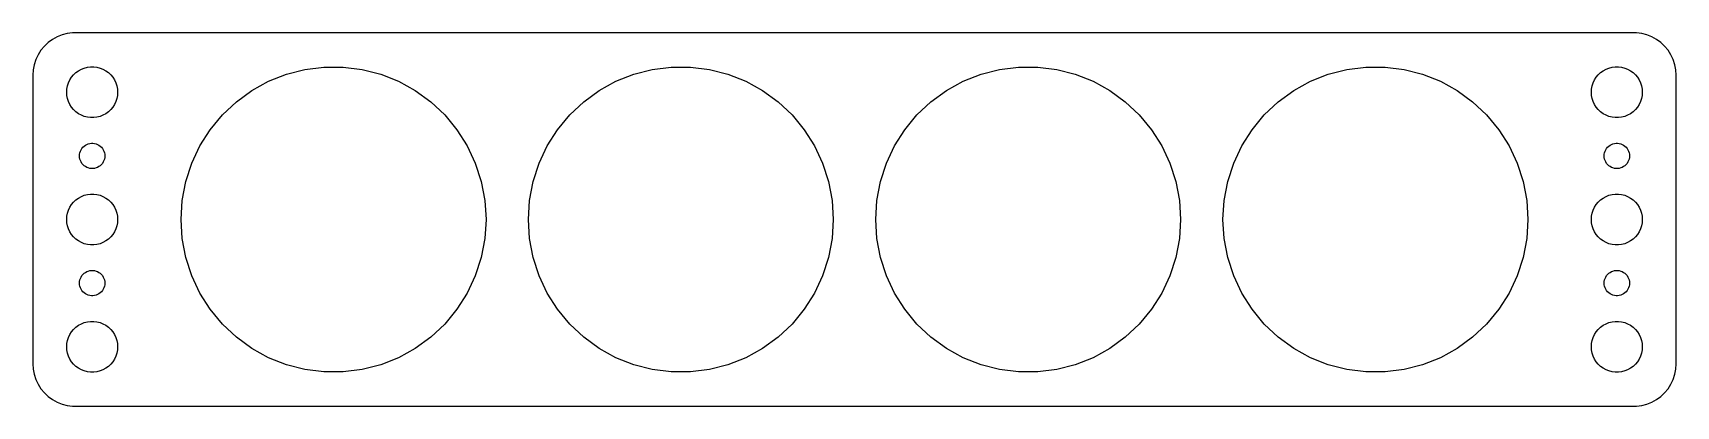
# Model space of a CAD drawing. Header units: metres. Extents: x -97 to 97, y -22 to 22.
import ezdxf

# ---------------------------------------------------------------- set-up
doc = ezdxf.new("R2010")
doc.units = ezdxf.units.M

msp = doc.modelspace()

# ---------------------------------------------------------------- linework, layer by layer
for p, q in [((-94.1289, 21.5241), (-94.6791, 21.2216)), ((-93.5451, 21.7553), (-94.1289, 21.5241)), ((-92.9369, 21.9114), (-93.5451, 21.7553)), ((-92.3139, 21.9901), (-92.9369, 21.9114)), ((92.3139, 21.9901), (-92.3139, 21.9901)), ((92.9369, 21.9114), (92.3139, 21.9901)), ((93.5451, 21.7553), (92.9369, 21.9114)), ((94.1289, 21.5241), (93.5451, 21.7553)), ((94.6791, 21.2216), (94.1289, 21.5241)), ((-96.3815, 19.4088), (-96.6489, 18.8406)), ((-96.0451, 19.9389), (-96.3815, 19.4088)), ((-95.6448, 20.4227), (-96.0451, 19.9389)), ((-95.1871, 20.8526), (-95.6448, 20.4227)), ((-94.6791, 21.2216), (-95.1871, 20.8526)), ((95.1871, 20.8526), (94.6791, 21.2216)), ((95.6448, 20.4227), (95.1871, 20.8526)), ((96.0451, 19.9389), (95.6448, 20.4227)), ((96.3815, 19.4088), (96.0451, 19.9389)), ((96.6489, 18.8406), (96.3815, 19.4088)), ((-96.9606, 17.6267), (-97, 17)), ((-96.8429, 18.2434), (-96.9606, 17.6267)), ((-96.6489, 18.8406), (-96.8429, 18.2434)), ((-91.9123, 17.3115), (-91.6075, 17.533)), ((-91.6075, 17.533), (-91.2773, 17.7145)), ((-91.2773, 17.7145), (-90.927, 17.8532)), ((-90.927, 17.8532), (-90.5621, 17.9469)), ((-90.5621, 17.9469), (-90.1884, 17.9941)), ((-90.1884, 17.9941), (-89.8116, 17.9941)), ((-89.8116, 17.9941), (-89.4379, 17.9469)), ((-89.4379, 17.9469), (-89.073, 17.8532)), ((-89.073, 17.8532), (-88.7227, 17.7145)), ((-88.7227, 17.7145), (-88.3925, 17.533)), ((-88.3925, 17.533), (-88.0877, 17.3115)), ((-67.0623, 17.119), (-64.8729, 17.6812)), ((-64.8729, 17.6812), (-62.6302, 17.9645)), ((-62.6302, 17.9645), (-60.3698, 17.9645)), ((-60.3698, 17.9645), (-58.1271, 17.6812)), ((-58.1271, 17.6812), (-55.9377, 17.119)), ((-26.0623, 17.119), (-23.8729, 17.6812)), ((-23.8729, 17.6812), (-21.6302, 17.9645)), ((-21.6302, 17.9645), (-19.3698, 17.9645)), ((-19.3698, 17.9645), (-17.1271, 17.6812)), ((-17.1271, 17.6812), (-14.9377, 17.119)), ((14.9377, 17.119), (17.1271, 17.6812)), ((17.1271, 17.6812), (19.3698, 17.9645)), ((19.3698, 17.9645), (21.6302, 17.9645)), ((21.6302, 17.9645), (23.8729, 17.6812)), ((23.8729, 17.6812), (26.0623, 17.119)), ((55.9377, 17.119), (58.1271, 17.6812)), ((58.1271, 17.6812), (60.3698, 17.9645)), ((60.3698, 17.9645), (62.6302, 17.9645)), ((62.6302, 17.9645), (64.8729, 17.6812)), ((64.8729, 17.6812), (67.0623, 17.119)), ((88.0877, 17.3115), (88.3925, 17.533)), ((88.3925, 17.533), (88.7227, 17.7145)), ((88.7227, 17.7145), (89.073, 17.8532)), ((89.073, 17.8532), (89.4379, 17.9469)), ((89.4379, 17.9469), (89.8116, 17.9941)), ((89.8116, 17.9941), (90.1884, 17.9941)), ((90.1884, 17.9941), (90.5621, 17.9469)), ((90.5621, 17.9469), (90.927, 17.8532)), ((90.927, 17.8532), (91.2773, 17.7145)), ((91.2773, 17.7145), (91.6075, 17.533)), ((91.6075, 17.533), (91.9123, 17.3115)), ((96.8429, 18.2434), (96.6489, 18.8406)), ((96.9606, 17.6267), (96.8429, 18.2434)), ((97, 17), (96.9606, 17.6267)), ((-97, 17), (-97, -17)), ((-92.9763, 15.376), (-92.9057, 15.7461)), ((-92.9057, 15.7461), (-92.7893, 16.1044)), ((-92.7893, 16.1044), (-92.6289, 16.4453)), ((-92.6289, 16.4453), (-92.427, 16.7634)), ((-92.427, 16.7634), (-92.1869, 17.0536)), ((-92.1869, 17.0536), (-91.9123, 17.3115)), ((-88.0877, 17.3115), (-87.8131, 17.0536)), ((-87.8131, 17.0536), (-87.573, 16.7634)), ((-87.573, 16.7634), (-87.3711, 16.4453)), ((-87.3711, 16.4453), (-87.2107, 16.1044)), ((-87.2107, 16.1044), (-87.0943, 15.7461)), ((-87.0943, 15.7461), (-87.0237, 15.376)), ((-71.1449, 15.1979), (-69.164, 16.2869)), ((-69.164, 16.2869), (-67.0623, 17.119)), ((-55.9377, 17.119), (-53.836, 16.2869)), ((-53.836, 16.2869), (-51.8551, 15.1979)), ((-30.1449, 15.1979), (-28.164, 16.2869)), ((-28.164, 16.2869), (-26.0623, 17.119)), ((-14.9377, 17.119), (-12.836, 16.2869)), ((-12.836, 16.2869), (-10.8551, 15.1979)), ((10.8551, 15.1979), (12.836, 16.2869)), ((12.836, 16.2869), (14.9377, 17.119)), ((26.0623, 17.119), (28.164, 16.2869)), ((28.164, 16.2869), (30.1449, 15.1979)), ((51.8551, 15.1979), (53.836, 16.2869)), ((53.836, 16.2869), (55.9377, 17.119)), ((67.0623, 17.119), (69.164, 16.2869)), ((69.164, 16.2869), (71.1449, 15.1979)), ((87.0237, 15.376), (87.0943, 15.7461)), ((87.0943, 15.7461), (87.2107, 16.1044)), ((87.2107, 16.1044), (87.3711, 16.4453)), ((87.3711, 16.4453), (87.573, 16.7634)), ((87.573, 16.7634), (87.8131, 17.0536)), ((87.8131, 17.0536), (88.0877, 17.3115)), ((91.9123, 17.3115), (92.1869, 17.0536)), ((92.1869, 17.0536), (92.427, 16.7634)), ((92.427, 16.7634), (92.6289, 16.4453)), ((92.6289, 16.4453), (92.7893, 16.1044)), ((92.7893, 16.1044), (92.9057, 15.7461)), ((92.9057, 15.7461), (92.9763, 15.376)), ((97, -17), (97, 17)), ((-93, 15), (-92.9763, 15.376)), ((-92.9763, 14.624), (-93, 15)), ((-92.9057, 14.2539), (-92.9763, 14.624)), ((-92.7893, 13.8956), (-92.9057, 14.2539)), ((-92.6289, 13.5547), (-92.7893, 13.8956)), ((-87.2107, 13.8956), (-87.3711, 13.5547)), ((-87.0943, 14.2539), (-87.2107, 13.8956)), ((-87.0237, 14.624), (-87.0943, 14.2539)), ((-87.0237, 15.376), (-87, 15)), ((-87, 15), (-87.0237, 14.624)), ((-74.6214, 12.3218), (-72.9736, 13.8692)), ((-72.9736, 13.8692), (-71.1449, 15.1979)), ((-51.8551, 15.1979), (-50.0264, 13.8692)), ((-50.0264, 13.8692), (-48.3786, 12.3218)), ((-33.6214, 12.3218), (-31.9736, 13.8692)), ((-31.9736, 13.8692), (-30.1449, 15.1979)), ((-10.8551, 15.1979), (-9.02637, 13.8692)), ((-9.02637, 13.8692), (-7.37856, 12.3218)), ((7.37856, 12.3218), (9.02637, 13.8692)), ((9.02637, 13.8692), (10.8551, 15.1979)), ((30.1449, 15.1979), (31.9736, 13.8692)), ((31.9736, 13.8692), (33.6214, 12.3218)), ((48.3786, 12.3218), (50.0264, 13.8692)), ((50.0264, 13.8692), (51.8551, 15.1979)), ((71.1449, 15.1979), (72.9736, 13.8692)), ((72.9736, 13.8692), (74.6214, 12.3218)), ((87, 15), (87.0237, 15.376)), ((87.0237, 14.624), (87, 15)), ((87.0943, 14.2539), (87.0237, 14.624)), ((87.2107, 13.8956), (87.0943, 14.2539)), ((87.3711, 13.5547), (87.2107, 13.8956)), ((92.7893, 13.8956), (92.6289, 13.5547)), ((92.9057, 14.2539), (92.7893, 13.8956)), ((92.9763, 14.624), (92.9057, 14.2539)), ((92.9763, 15.376), (93, 15)), ((93, 15), (92.9763, 14.624)), ((-92.427, 13.2366), (-92.6289, 13.5547)), ((-92.1869, 12.9464), (-92.427, 13.2366)), ((-91.9123, 12.6884), (-92.1869, 12.9464)), ((-91.6075, 12.467), (-91.9123, 12.6884)), ((-91.2773, 12.2855), (-91.6075, 12.467)), ((-90.927, 12.1468), (-91.2773, 12.2855)), ((-90.5621, 12.0531), (-90.927, 12.1468)), ((-90.1884, 12.0059), (-90.5621, 12.0531)), ((-89.8116, 12.0059), (-90.1884, 12.0059)), ((-89.4379, 12.0531), (-89.8116, 12.0059)), ((-89.073, 12.1468), (-89.4379, 12.0531)), ((-88.7227, 12.2855), (-89.073, 12.1468)), ((-88.3925, 12.467), (-88.7227, 12.2855)), ((-88.0877, 12.6884), (-88.3925, 12.467)), ((-87.8131, 12.9464), (-88.0877, 12.6884)), ((-87.573, 13.2366), (-87.8131, 12.9464)), ((-87.3711, 13.5547), (-87.573, 13.2366)), ((-76.0623, 10.5801), (-74.6214, 12.3218)), ((-48.3786, 12.3218), (-46.9377, 10.5801)), ((-35.0623, 10.5801), (-33.6214, 12.3218)), ((-7.37856, 12.3218), (-5.93768, 10.5801)), ((5.93768, 10.5801), (7.37856, 12.3218)), ((33.6214, 12.3218), (35.0623, 10.5801)), ((46.9377, 10.5801), (48.3786, 12.3218)), ((74.6214, 12.3218), (76.0623, 10.5801)), ((87.573, 13.2366), (87.3711, 13.5547)), ((87.8131, 12.9464), (87.573, 13.2366)), ((88.0877, 12.6884), (87.8131, 12.9464)), ((88.3925, 12.467), (88.0877, 12.6884)), ((88.7227, 12.2855), (88.3925, 12.467)), ((89.073, 12.1468), (88.7227, 12.2855)), ((89.4379, 12.0531), (89.073, 12.1468)), ((89.8116, 12.0059), (89.4379, 12.0531)), ((90.1884, 12.0059), (89.8116, 12.0059)), ((90.5621, 12.0531), (90.1884, 12.0059)), ((90.927, 12.1468), (90.5621, 12.0531)), ((91.2773, 12.2855), (90.927, 12.1468)), ((91.6075, 12.467), (91.2773, 12.2855)), ((91.9123, 12.6884), (91.6075, 12.467)), ((92.1869, 12.9464), (91.9123, 12.6884)), ((92.427, 13.2366), (92.1869, 12.9464)), ((92.6289, 13.5547), (92.427, 13.2366)), ((-77.2735, 8.67155), (-76.0623, 10.5801)), ((-46.9377, 10.5801), (-45.7265, 8.67155)), ((-36.2735, 8.67155), (-35.0623, 10.5801)), ((-5.93768, 10.5801), (-4.72647, 8.67155)), ((4.72647, 8.67155), (5.93768, 10.5801)), ((35.0623, 10.5801), (36.2735, 8.67155)), ((45.7265, 8.67155), (46.9377, 10.5801)), ((76.0623, 10.5801), (77.2735, 8.67155)), ((-91.4882, 7.68799), (-91.4529, 7.87303)), ((-91.4529, 7.87303), (-91.3947, 8.05219)), ((-91.3947, 8.05219), (-91.3145, 8.22263)), ((-91.3145, 8.22263), (-91.2135, 8.38167)), ((-91.2135, 8.38167), (-91.0934, 8.52681)), ((-91.0934, 8.52681), (-90.9561, 8.65576)), ((-90.9561, 8.65576), (-90.8037, 8.76648)), ((-90.8037, 8.76648), (-90.6387, 8.85724)), ((-90.6387, 8.85724), (-90.4635, 8.92657)), ((-90.4635, 8.92657), (-90.2811, 8.97342)), ((-90.2811, 8.97342), (-90.0942, 8.99704)), ((-90.0942, 8.99704), (-89.9058, 8.99704)), ((-89.9058, 8.99704), (-89.7189, 8.97342)), ((-89.7189, 8.97342), (-89.5365, 8.92657)), ((-89.5365, 8.92657), (-89.3613, 8.85724)), ((-89.3613, 8.85724), (-89.1963, 8.76648)), ((-89.1963, 8.76648), (-89.0439, 8.65576)), ((-89.0439, 8.65576), (-88.9065, 8.52681)), ((-88.9065, 8.52681), (-88.7865, 8.38167)), ((-88.7865, 8.38167), (-88.6855, 8.22263)), ((-88.6855, 8.22263), (-88.6053, 8.05219)), ((-88.6053, 8.05219), (-88.5471, 7.87303)), ((-88.5471, 7.87303), (-88.5118, 7.68799)), ((-78.236, 6.62624), (-77.2735, 8.67155)), ((-45.7265, 8.67155), (-44.764, 6.62624)), ((-37.236, 6.62624), (-36.2735, 8.67155)), ((-4.72647, 8.67155), (-3.76402, 6.62624)), ((3.76402, 6.62624), (4.72647, 8.67155)), ((36.2735, 8.67155), (37.236, 6.62624)), ((44.764, 6.62624), (45.7265, 8.67155)), ((77.2735, 8.67155), (78.236, 6.62624)), ((88.5118, 7.68799), (88.5471, 7.87303)), ((88.5471, 7.87303), (88.6053, 8.05219)), ((88.6053, 8.05219), (88.6855, 8.22263)), ((88.6855, 8.22263), (88.7865, 8.38167)), ((88.7865, 8.38167), (88.9065, 8.52681)), ((88.9065, 8.52681), (89.0439, 8.65576)), ((89.0439, 8.65576), (89.1963, 8.76648)), ((89.1963, 8.76648), (89.3613, 8.85724)), ((89.3613, 8.85724), (89.5365, 8.92657)), ((89.5365, 8.92657), (89.7189, 8.97342)), ((89.7189, 8.97342), (89.9058, 8.99704)), ((89.9058, 8.99704), (90.0942, 8.99704)), ((90.0942, 8.99704), (90.2811, 8.97342)), ((90.2811, 8.97342), (90.4635, 8.92657)), ((90.4635, 8.92657), (90.6387, 8.85724)), ((90.6387, 8.85724), (90.8037, 8.76648)), ((90.8037, 8.76648), (90.9561, 8.65576)), ((90.9561, 8.65576), (91.0934, 8.52681)), ((91.0934, 8.52681), (91.2135, 8.38167)), ((91.2135, 8.38167), (91.3145, 8.22263)), ((91.3145, 8.22263), (91.3947, 8.05219)), ((91.3947, 8.05219), (91.4529, 7.87303)), ((91.4529, 7.87303), (91.4882, 7.68799)), ((-91.5, 7.5), (-91.4882, 7.68799)), ((-91.4882, 7.312), (-91.5, 7.5)), ((-91.4529, 7.12695), (-91.4882, 7.312)), ((-91.3947, 6.9478), (-91.4529, 7.12695)), ((-91.3145, 6.77736), (-91.3947, 6.9478)), ((-91.2135, 6.61832), (-91.3145, 6.77736)), ((-91.0934, 6.47318), (-91.2135, 6.61832)), ((-90.9561, 6.34422), (-91.0934, 6.47318)), ((-90.8037, 6.23351), (-90.9561, 6.34422)), ((-90.6387, 6.14275), (-90.8037, 6.23351)), ((-90.4635, 6.07341), (-90.6387, 6.14275)), ((-90.2811, 6.02657), (-90.4635, 6.07341)), ((-90.0942, 6.00294), (-90.2811, 6.02657)), ((-89.9058, 6.00294), (-90.0942, 6.00294)), ((-89.7189, 6.02657), (-89.9058, 6.00294)), ((-89.5365, 6.07341), (-89.7189, 6.02657)), ((-89.3613, 6.14275), (-89.5365, 6.07341)), ((-89.1963, 6.23351), (-89.3613, 6.14275)), ((-89.0439, 6.34422), (-89.1963, 6.23351)), ((-88.9065, 6.47318), (-89.0439, 6.34422)), ((-88.7865, 6.61832), (-88.9065, 6.47318)), ((-88.6855, 6.77736), (-88.7865, 6.61832)), ((-88.6053, 6.9478), (-88.6855, 6.77736)), ((-88.5471, 7.12695), (-88.6053, 6.9478)), ((-88.5118, 7.312), (-88.5471, 7.12695)), ((-88.5118, 7.68799), (-88.5, 7.5)), ((-88.5, 7.5), (-88.5118, 7.312)), ((-78.9345, 4.47641), (-78.236, 6.62624)), ((-44.764, 6.62624), (-44.0655, 4.47641)), ((-37.9345, 4.47641), (-37.236, 6.62624)), ((-3.76402, 6.62624), (-3.06549, 4.47641)), ((3.06549, 4.47641), (3.76402, 6.62624)), ((37.236, 6.62624), (37.9345, 4.47641)), ((44.0655, 4.47641), (44.764, 6.62624)), ((78.236, 6.62624), (78.9345, 4.47641)), ((88.5, 7.5), (88.5118, 7.68799)), ((88.5118, 7.312), (88.5, 7.5)), ((88.5471, 7.12695), (88.5118, 7.312)), ((88.6053, 6.9478), (88.5471, 7.12695)), ((88.6855, 6.77736), (88.6053, 6.9478)), ((88.7865, 6.61832), (88.6855, 6.77736)), ((88.9065, 6.47318), (88.7865, 6.61832)), ((89.0439, 6.34422), (88.9065, 6.47318)), ((89.1963, 6.23351), (89.0439, 6.34422)), ((89.3613, 6.14275), (89.1963, 6.23351)), ((89.5365, 6.07341), (89.3613, 6.14275)), ((89.7189, 6.02657), (89.5365, 6.07341)), ((89.9058, 6.00294), (89.7189, 6.02657)), ((90.0942, 6.00294), (89.9058, 6.00294)), ((90.2811, 6.02657), (90.0942, 6.00294)), ((90.4635, 6.07341), (90.2811, 6.02657)), ((90.6387, 6.14275), (90.4635, 6.07341)), ((90.8037, 6.23351), (90.6387, 6.14275)), ((90.9561, 6.34422), (90.8037, 6.23351)), ((91.0934, 6.47318), (90.9561, 6.34422)), ((91.2135, 6.61832), (91.0934, 6.47318)), ((91.3145, 6.77736), (91.2135, 6.61832)), ((91.3947, 6.9478), (91.3145, 6.77736)), ((91.4529, 7.12695), (91.3947, 6.9478)), ((91.4882, 7.312), (91.4529, 7.12695)), ((91.4882, 7.68799), (91.5, 7.5)), ((91.5, 7.5), (91.4882, 7.312)), ((-79.3581, 2.256), (-78.9345, 4.47641)), ((-44.0655, 4.47641), (-43.6419, 2.256)), ((-38.3581, 2.256), (-37.9345, 4.47641)), ((-3.06549, 4.47641), (-2.64192, 2.256)), ((2.64192, 2.256), (3.06549, 4.47641)), ((37.9345, 4.47641), (38.3581, 2.256)), ((43.6419, 2.256), (44.0655, 4.47641)), ((78.9345, 4.47641), (79.3581, 2.256)), ((-92.427, 1.76335), (-92.1869, 2.05363)), ((-92.1869, 2.05363), (-91.9123, 2.31154)), ((-91.9123, 2.31154), (-91.6075, 2.53297)), ((-91.6075, 2.53297), (-91.2773, 2.71448)), ((-91.2773, 2.71448), (-90.927, 2.85316)), ((-90.927, 2.85316), (-90.5621, 2.94685)), ((-90.5621, 2.94685), (-90.1884, 2.99408)), ((-90.1884, 2.99408), (-89.8116, 2.99408)), ((-89.8116, 2.99408), (-89.4379, 2.94685)), ((-89.4379, 2.94685), (-89.073, 2.85316)), ((-89.073, 2.85316), (-88.7227, 2.71448)), ((-88.7227, 2.71448), (-88.3925, 2.53297)), ((-88.3925, 2.53297), (-88.0877, 2.31154)), ((-88.0877, 2.31154), (-87.8131, 2.05363)), ((-87.8131, 2.05363), (-87.573, 1.76335)), ((-79.5, 0), (-79.3581, 2.256)), ((-43.6419, 2.256), (-43.5, 0)), ((-38.5, 0), (-38.3581, 2.256)), ((-2.64192, 2.256), (-2.5, 0)), ((2.5, 0), (2.64192, 2.256)), ((38.3581, 2.256), (38.5, 0)), ((43.5, 0), (43.6419, 2.256)), ((79.3581, 2.256), (79.5, 0)), ((87.573, 1.76335), (87.8131, 2.05363)), ((87.8131, 2.05363), (88.0877, 2.31154)), ((88.0877, 2.31154), (88.3925, 2.53297)), ((88.3925, 2.53297), (88.7227, 2.71448)), ((88.7227, 2.71448), (89.073, 2.85316)), ((89.073, 2.85316), (89.4379, 2.94685)), ((89.4379, 2.94685), (89.8116, 2.99408)), ((89.8116, 2.99408), (90.1884, 2.99408)), ((90.1884, 2.99408), (90.5621, 2.94685)), ((90.5621, 2.94685), (90.927, 2.85316)), ((90.927, 2.85316), (91.2773, 2.71448)), ((91.2773, 2.71448), (91.6075, 2.53297)), ((91.6075, 2.53297), (91.9123, 2.31154)), ((91.9123, 2.31154), (92.1869, 2.05363)), ((92.1869, 2.05363), (92.427, 1.76335)), ((-93, 0), (-92.9763, 0.37599)), ((-92.9763, -0.37599), (-93, 0)), ((-92.9763, 0.37599), (-92.9057, 0.74606)), ((-92.9057, 0.74606), (-92.7893, 1.10437)), ((-92.7893, 1.10437), (-92.6289, 1.44525)), ((-92.6289, 1.44525), (-92.427, 1.76335)), ((-87.573, 1.76335), (-87.3711, 1.44525)), ((-87.3711, 1.44525), (-87.2107, 1.10437)), ((-87.2107, 1.10437), (-87.0943, 0.74606)), ((-87.0943, 0.74606), (-87.0237, 0.37599)), ((-87.0237, 0.37599), (-87, 0)), ((-87, 0), (-87.0237, -0.37599)), ((-79.3581, -2.256), (-79.5, 0)), ((-43.5, 0), (-43.6419, -2.256)), ((-38.3581, -2.256), (-38.5, 0)), ((-2.5, 0), (-2.64192, -2.256)), ((2.64192, -2.256), (2.5, 0)), ((38.5, 0), (38.3581, -2.256)), ((43.6419, -2.256), (43.5, 0)), ((79.5, 0), (79.3581, -2.256)), ((87, 0), (87.0237, 0.37599)), ((87.0237, -0.37599), (87, 0)), ((87.0237, 0.37599), (87.0943, 0.74606)), ((87.0943, 0.74606), (87.2107, 1.10437)), ((87.2107, 1.10437), (87.3711, 1.44525)), ((87.3711, 1.44525), (87.573, 1.76335)), ((92.427, 1.76335), (92.6289, 1.44525)), ((92.6289, 1.44525), (92.7893, 1.10437)), ((92.7893, 1.10437), (92.9057, 0.74606)), ((92.9057, 0.74606), (92.9763, 0.37599)), ((92.9763, 0.37599), (93, 0)), ((93, 0), (92.9763, -0.37599)), ((-92.9057, -0.74606), (-92.9763, -0.37599)), ((-92.7893, -1.10437), (-92.9057, -0.74606)), ((-92.6289, -1.44525), (-92.7893, -1.10437)), ((-92.427, -1.76335), (-92.6289, -1.44525)), ((-92.1869, -2.05363), (-92.427, -1.76335)), ((-87.573, -1.76335), (-87.8131, -2.05363)), ((-87.3711, -1.44525), (-87.573, -1.76335)), ((-87.2107, -1.10437), (-87.3711, -1.44525)), ((-87.0943, -0.74606), (-87.2107, -1.10437)), ((-87.0237, -0.37599), (-87.0943, -0.74606)), ((87.0943, -0.74606), (87.0237, -0.37599)), ((87.2107, -1.10437), (87.0943, -0.74606)), ((87.3711, -1.44525), (87.2107, -1.10437)), ((87.573, -1.76335), (87.3711, -1.44525)), ((87.8131, -2.05363), (87.573, -1.76335)), ((92.427, -1.76335), (92.1869, -2.05363)), ((92.6289, -1.44525), (92.427, -1.76335)), ((92.7893, -1.10437), (92.6289, -1.44525)), ((92.9057, -0.74606), (92.7893, -1.10437)), ((92.9763, -0.37599), (92.9057, -0.74606)), ((-91.9123, -2.31154), (-92.1869, -2.05363)), ((-91.6075, -2.53297), (-91.9123, -2.31154)), ((-91.2773, -2.71448), (-91.6075, -2.53297)), ((-90.927, -2.85316), (-91.2773, -2.71448)), ((-90.5621, -2.94685), (-90.927, -2.85316)), ((-90.1884, -2.99408), (-90.5621, -2.94685)), ((-89.8116, -2.99408), (-90.1884, -2.99408)), ((-89.4379, -2.94685), (-89.8116, -2.99408)), ((-89.073, -2.85316), (-89.4379, -2.94685)), ((-88.7227, -2.71448), (-89.073, -2.85316)), ((-88.3925, -2.53297), (-88.7227, -2.71448)), ((-88.0877, -2.31154), (-88.3925, -2.53297)), ((-87.8131, -2.05363), (-88.0877, -2.31154)), ((-78.9345, -4.47641), (-79.3581, -2.256)), ((-43.6419, -2.256), (-44.0655, -4.47641)), ((-37.9345, -4.47641), (-38.3581, -2.256)), ((-2.64192, -2.256), (-3.06549, -4.47641)), ((3.06549, -4.47641), (2.64192, -2.256)), ((38.3581, -2.256), (37.9345, -4.47641)), ((44.0655, -4.47641), (43.6419, -2.256)), ((79.3581, -2.256), (78.9345, -4.47641)), ((88.0877, -2.31154), (87.8131, -2.05363)), ((88.3925, -2.53297), (88.0877, -2.31154)), ((88.7227, -2.71448), (88.3925, -2.53297)), ((89.073, -2.85316), (88.7227, -2.71448)), ((89.4379, -2.94685), (89.073, -2.85316)), ((89.8116, -2.99408), (89.4379, -2.94685)), ((90.1884, -2.99408), (89.8116, -2.99408)), ((90.5621, -2.94685), (90.1884, -2.99408)), ((90.927, -2.85316), (90.5621, -2.94685)), ((91.2773, -2.71448), (90.927, -2.85316)), ((91.6075, -2.53297), (91.2773, -2.71448)), ((91.9123, -2.31154), (91.6075, -2.53297)), ((92.1869, -2.05363), (91.9123, -2.31154)), ((-78.236, -6.62624), (-78.9345, -4.47641)), ((-44.0655, -4.47641), (-44.764, -6.62624)), ((-37.236, -6.62624), (-37.9345, -4.47641)), ((-3.06549, -4.47641), (-3.76402, -6.62624)), ((3.76402, -6.62624), (3.06549, -4.47641)), ((37.9345, -4.47641), (37.236, -6.62624)), ((44.764, -6.62624), (44.0655, -4.47641)), ((78.9345, -4.47641), (78.236, -6.62624)), ((-91.5, -7.5), (-91.4882, -7.312)), ((-91.4882, -7.68799), (-91.5, -7.5)), ((-91.4882, -7.312), (-91.4529, -7.12695)), ((-91.4529, -7.87303), (-91.4882, -7.68799)), ((-91.4529, -7.12695), (-91.3947, -6.9478)), ((-91.3947, -6.9478), (-91.3145, -6.77736)), ((-91.3145, -6.77736), (-91.2135, -6.61832)), ((-91.2135, -6.61832), (-91.0934, -6.47318)), ((-91.0934, -6.47318), (-90.9561, -6.34422)), ((-90.9561, -6.34422), (-90.8037, -6.23351)), ((-90.8037, -6.23351), (-90.6387, -6.14275)), ((-90.6387, -6.14275), (-90.4635, -6.07341)), ((-90.4635, -6.07341), (-90.2811, -6.02657)), ((-90.2811, -6.02657), (-90.0942, -6.00294)), ((-90.0942, -6.00294), (-89.9058, -6.00294)), ((-89.9058, -6.00294), (-89.7189, -6.02657)), ((-89.7189, -6.02657), (-89.5365, -6.07341)), ((-89.5365, -6.07341), (-89.3613, -6.14275)), ((-89.3613, -6.14275), (-89.1963, -6.23351)), ((-89.1963, -6.23351), (-89.0439, -6.34422)), ((-89.0439, -6.34422), (-88.9065, -6.47318)), ((-88.9065, -6.47318), (-88.7865, -6.61832)), ((-88.7865, -6.61832), (-88.6855, -6.77736)), ((-88.6855, -6.77736), (-88.6053, -6.9478)), ((-88.6053, -6.9478), (-88.5471, -7.12695)), ((-88.5471, -7.12695), (-88.5118, -7.312)), ((-88.5118, -7.68799), (-88.5471, -7.87303)), ((-88.5118, -7.312), (-88.5, -7.5)), ((-88.5, -7.5), (-88.5118, -7.68799)), ((-77.2735, -8.67155), (-78.236, -6.62624)), ((-44.764, -6.62624), (-45.7265, -8.67155)), ((-36.2735, -8.67155), (-37.236, -6.62624)), ((-3.76402, -6.62624), (-4.72647, -8.67155)), ((4.72647, -8.67155), (3.76402, -6.62624)), ((37.236, -6.62624), (36.2735, -8.67155)), ((45.7265, -8.67155), (44.764, -6.62624)), ((78.236, -6.62624), (77.2735, -8.67155)), ((88.5, -7.5), (88.5118, -7.312)), ((88.5118, -7.68799), (88.5, -7.5)), ((88.5118, -7.312), (88.5471, -7.12695)), ((88.5471, -7.87303), (88.5118, -7.68799)), ((88.5471, -7.12695), (88.6053, -6.9478)), ((88.6053, -6.9478), (88.6855, -6.77736)), ((88.6855, -6.77736), (88.7865, -6.61832)), ((88.7865, -6.61832), (88.9065, -6.47318)), ((88.9065, -6.47318), (89.0439, -6.34422)), ((89.0439, -6.34422), (89.1963, -6.23351)), ((89.1963, -6.23351), (89.3613, -6.14275)), ((89.3613, -6.14275), (89.5365, -6.07341)), ((89.5365, -6.07341), (89.7189, -6.02657)), ((89.7189, -6.02657), (89.9058, -6.00294)), ((89.9058, -6.00294), (90.0942, -6.00294)), ((90.0942, -6.00294), (90.2811, -6.02657)), ((90.2811, -6.02657), (90.4635, -6.07341)), ((90.4635, -6.07341), (90.6387, -6.14275)), ((90.6387, -6.14275), (90.8037, -6.23351)), ((90.8037, -6.23351), (90.9561, -6.34422)), ((90.9561, -6.34422), (91.0934, -6.47318)), ((91.0934, -6.47318), (91.2135, -6.61832)), ((91.2135, -6.61832), (91.3145, -6.77736)), ((91.3145, -6.77736), (91.3947, -6.9478)), ((91.3947, -6.9478), (91.4529, -7.12695)), ((91.4529, -7.12695), (91.4882, -7.312)), ((91.4882, -7.68799), (91.4529, -7.87303)), ((91.4882, -7.312), (91.5, -7.5)), ((91.5, -7.5), (91.4882, -7.68799)), ((-91.3947, -8.05219), (-91.4529, -7.87303)), ((-91.3145, -8.22263), (-91.3947, -8.05219)), ((-91.2135, -8.38167), (-91.3145, -8.22263)), ((-91.0934, -8.52681), (-91.2135, -8.38167)), ((-90.9561, -8.65576), (-91.0934, -8.52681)), ((-90.8037, -8.76648), (-90.9561, -8.65576)), ((-90.6387, -8.85724), (-90.8037, -8.76648)), ((-90.4635, -8.92657), (-90.6387, -8.85724)), ((-90.2811, -8.97342), (-90.4635, -8.92657)), ((-90.0942, -8.99704), (-90.2811, -8.97342)), ((-89.9058, -8.99704), (-90.0942, -8.99704)), ((-89.7189, -8.97342), (-89.9058, -8.99704)), ((-89.5365, -8.92657), (-89.7189, -8.97342)), ((-89.3613, -8.85724), (-89.5365, -8.92657)), ((-89.1963, -8.76648), (-89.3613, -8.85724)), ((-89.0439, -8.65576), (-89.1963, -8.76648)), ((-88.9065, -8.52681), (-89.0439, -8.65576)), ((-88.7865, -8.38167), (-88.9065, -8.52681)), ((-88.6855, -8.22263), (-88.7865, -8.38167)), ((-88.6053, -8.05219), (-88.6855, -8.22263)), ((-88.5471, -7.87303), (-88.6053, -8.05219)), ((-76.0623, -10.5801), (-77.2735, -8.67155)), ((-45.7265, -8.67155), (-46.9377, -10.5801)), ((-35.0623, -10.5801), (-36.2735, -8.67155)), ((-4.72647, -8.67155), (-5.93768, -10.5801)), ((5.93768, -10.5801), (4.72647, -8.67155)), ((36.2735, -8.67155), (35.0623, -10.5801)), ((46.9377, -10.5801), (45.7265, -8.67155)), ((77.2735, -8.67155), (76.0623, -10.5801)), ((88.6053, -8.05219), (88.5471, -7.87303)), ((88.6855, -8.22263), (88.6053, -8.05219)), ((88.7865, -8.38167), (88.6855, -8.22263)), ((88.9065, -8.52681), (88.7865, -8.38167)), ((89.0439, -8.65576), (88.9065, -8.52681)), ((89.1963, -8.76648), (89.0439, -8.65576)), ((89.3613, -8.85724), (89.1963, -8.76648)), ((89.5365, -8.92657), (89.3613, -8.85724)), ((89.7189, -8.97342), (89.5365, -8.92657)), ((89.9058, -8.99704), (89.7189, -8.97342)), ((90.0942, -8.99704), (89.9058, -8.99704)), ((90.2811, -8.97342), (90.0942, -8.99704)), ((90.4635, -8.92657), (90.2811, -8.97342)), ((90.6387, -8.85724), (90.4635, -8.92657)), ((90.8037, -8.76648), (90.6387, -8.85724)), ((90.9561, -8.65576), (90.8037, -8.76648)), ((91.0934, -8.52681), (90.9561, -8.65576)), ((91.2135, -8.38167), (91.0934, -8.52681)), ((91.3145, -8.22263), (91.2135, -8.38167)), ((91.3947, -8.05219), (91.3145, -8.22263)), ((91.4529, -7.87303), (91.3947, -8.05219)), ((-74.6214, -12.3218), (-76.0623, -10.5801)), ((-46.9377, -10.5801), (-48.3786, -12.3218)), ((-33.6214, -12.3218), (-35.0623, -10.5801)), ((-5.93768, -10.5801), (-7.37856, -12.3218)), ((7.37856, -12.3218), (5.93768, -10.5801)), ((35.0623, -10.5801), (33.6214, -12.3218)), ((48.3786, -12.3218), (46.9377, -10.5801)), ((76.0623, -10.5801), (74.6214, -12.3218)), ((-92.7893, -13.8956), (-92.6289, -13.5547)), ((-92.6289, -13.5547), (-92.427, -13.2366)), ((-92.427, -13.2366), (-92.1869, -12.9464)), ((-92.1869, -12.9464), (-91.9123, -12.6884)), ((-91.9123, -12.6884), (-91.6075, -12.467)), ((-91.6075, -12.467), (-91.2773, -12.2855)), ((-91.2773, -12.2855), (-90.927, -12.1468)), ((-90.927, -12.1468), (-90.5621, -12.0531)), ((-90.5621, -12.0531), (-90.1884, -12.0059)), ((-90.1884, -12.0059), (-89.8116, -12.0059)), ((-89.8116, -12.0059), (-89.4379, -12.0531)), ((-89.4379, -12.0531), (-89.073, -12.1468)), ((-89.073, -12.1468), (-88.7227, -12.2855)), ((-88.7227, -12.2855), (-88.3925, -12.467)), ((-88.3925, -12.467), (-88.0877, -12.6884)), ((-88.0877, -12.6884), (-87.8131, -12.9464)), ((-87.8131, -12.9464), (-87.573, -13.2366)), ((-87.573, -13.2366), (-87.3711, -13.5547)), ((-87.3711, -13.5547), (-87.2107, -13.8956)), ((-72.9736, -13.8692), (-74.6214, -12.3218)), ((-48.3786, -12.3218), (-50.0264, -13.8692)), ((-31.9736, -13.8692), (-33.6214, -12.3218)), ((-7.37856, -12.3218), (-9.02637, -13.8692)), ((9.02637, -13.8692), (7.37856, -12.3218)), ((33.6214, -12.3218), (31.9736, -13.8692)), ((50.0264, -13.8692), (48.3786, -12.3218)), ((74.6214, -12.3218), (72.9736, -13.8692)), ((87.2107, -13.8956), (87.3711, -13.5547)), ((87.3711, -13.5547), (87.573, -13.2366)), ((87.573, -13.2366), (87.8131, -12.9464)), ((87.8131, -12.9464), (88.0877, -12.6884)), ((88.0877, -12.6884), (88.3925, -12.467)), ((88.3925, -12.467), (88.7227, -12.2855)), ((88.7227, -12.2855), (89.073, -12.1468)), ((89.073, -12.1468), (89.4379, -12.0531)), ((89.4379, -12.0531), (89.8116, -12.0059)), ((89.8116, -12.0059), (90.1884, -12.0059)), ((90.1884, -12.0059), (90.5621, -12.0531)), ((90.5621, -12.0531), (90.927, -12.1468)), ((90.927, -12.1468), (91.2773, -12.2855)), ((91.2773, -12.2855), (91.6075, -12.467)), ((91.6075, -12.467), (91.9123, -12.6884)), ((91.9123, -12.6884), (92.1869, -12.9464)), ((92.1869, -12.9464), (92.427, -13.2366)), ((92.427, -13.2366), (92.6289, -13.5547)), ((92.6289, -13.5547), (92.7893, -13.8956)), ((-93, -15), (-92.9763, -14.624)), ((-92.9763, -15.376), (-93, -15)), ((-92.9763, -14.624), (-92.9057, -14.2539)), ((-92.9057, -15.7461), (-92.9763, -15.376)), ((-92.9057, -14.2539), (-92.7893, -13.8956)), ((-87.2107, -13.8956), (-87.0943, -14.2539)), ((-87.0943, -14.2539), (-87.0237, -14.624)), ((-87.0237, -15.376), (-87.0943, -15.7461)), ((-87.0237, -14.624), (-87, -15)), ((-87, -15), (-87.0237, -15.376)), ((-71.1449, -15.1979), (-72.9736, -13.8692)), ((-69.164, -16.2869), (-71.1449, -15.1979)), ((-51.8551, -15.1979), (-53.836, -16.2869)), ((-50.0264, -13.8692), (-51.8551, -15.1979)), ((-30.1449, -15.1979), (-31.9736, -13.8692)), ((-28.164, -16.2869), (-30.1449, -15.1979)), ((-10.8551, -15.1979), (-12.836, -16.2869)), ((-9.02637, -13.8692), (-10.8551, -15.1979)), ((10.8551, -15.1979), (9.02637, -13.8692)), ((12.836, -16.2869), (10.8551, -15.1979)), ((30.1449, -15.1979), (28.164, -16.2869)), ((31.9736, -13.8692), (30.1449, -15.1979)), ((51.8551, -15.1979), (50.0264, -13.8692)), ((53.836, -16.2869), (51.8551, -15.1979)), ((71.1449, -15.1979), (69.164, -16.2869)), ((72.9736, -13.8692), (71.1449, -15.1979)), ((87, -15), (87.0237, -14.624)), ((87.0237, -15.376), (87, -15)), ((87.0237, -14.624), (87.0943, -14.2539)), ((87.0943, -15.7461), (87.0237, -15.376)), ((87.0943, -14.2539), (87.2107, -13.8956)), ((92.7893, -13.8956), (92.9057, -14.2539)), ((92.9057, -14.2539), (92.9763, -14.624)), ((92.9763, -15.376), (92.9057, -15.7461)), ((92.9763, -14.624), (93, -15)), ((93, -15), (92.9763, -15.376)), ((-97, -17), (-96.9606, -17.6267)), ((-92.7893, -16.1044), (-92.9057, -15.7461)), ((-92.6289, -16.4453), (-92.7893, -16.1044)), ((-92.427, -16.7634), (-92.6289, -16.4453)), ((-92.1869, -17.0536), (-92.427, -16.7634)), ((-91.9123, -17.3115), (-92.1869, -17.0536)), ((-91.6075, -17.533), (-91.9123, -17.3115)), ((-88.0877, -17.3115), (-88.3925, -17.533)), ((-87.8131, -17.0536), (-88.0877, -17.3115)), ((-87.573, -16.7634), (-87.8131, -17.0536)), ((-87.3711, -16.4453), (-87.573, -16.7634)), ((-87.2107, -16.1044), (-87.3711, -16.4453)), ((-87.0943, -15.7461), (-87.2107, -16.1044)), ((-67.0623, -17.119), (-69.164, -16.2869)), ((-64.8729, -17.6812), (-67.0623, -17.119)), ((-55.9377, -17.119), (-58.1271, -17.6812)), ((-53.836, -16.2869), (-55.9377, -17.119)), ((-26.0623, -17.119), (-28.164, -16.2869)), ((-23.8729, -17.6812), (-26.0623, -17.119)), ((-14.9377, -17.119), (-17.1271, -17.6812)), ((-12.836, -16.2869), (-14.9377, -17.119)), ((14.9377, -17.119), (12.836, -16.2869)), ((17.1271, -17.6812), (14.9377, -17.119)), ((26.0623, -17.119), (23.8729, -17.6812)), ((28.164, -16.2869), (26.0623, -17.119)), ((55.9377, -17.119), (53.836, -16.2869)), ((58.1271, -17.6812), (55.9377, -17.119)), ((67.0623, -17.119), (64.8729, -17.6812)), ((69.164, -16.2869), (67.0623, -17.119)), ((87.2107, -16.1044), (87.0943, -15.7461)), ((87.3711, -16.4453), (87.2107, -16.1044)), ((87.573, -16.7634), (87.3711, -16.4453)), ((87.8131, -17.0536), (87.573, -16.7634)), ((88.0877, -17.3115), (87.8131, -17.0536)), ((88.3925, -17.533), (88.0877, -17.3115)), ((91.9123, -17.3115), (91.6075, -17.533)), ((92.1869, -17.0536), (91.9123, -17.3115)), ((92.427, -16.7634), (92.1869, -17.0536)), ((92.6289, -16.4453), (92.427, -16.7634)), ((92.7893, -16.1044), (92.6289, -16.4453)), ((92.9057, -15.7461), (92.7893, -16.1044)), ((96.9606, -17.6267), (97, -17)), ((-96.9606, -17.6267), (-96.8429, -18.2434)), ((-96.8429, -18.2434), (-96.6489, -18.8406)), ((-96.6489, -18.8406), (-96.3815, -19.4088)), ((-91.2773, -17.7145), (-91.6075, -17.533)), ((-90.927, -17.8532), (-91.2773, -17.7145)), ((-90.5621, -17.9469), (-90.927, -17.8532)), ((-90.1884, -17.9941), (-90.5621, -17.9469)), ((-89.8116, -17.9941), (-90.1884, -17.9941)), ((-89.4379, -17.9469), (-89.8116, -17.9941)), ((-89.073, -17.8532), (-89.4379, -17.9469)), ((-88.7227, -17.7145), (-89.073, -17.8532)), ((-88.3925, -17.533), (-88.7227, -17.7145)), ((-62.6302, -17.9645), (-64.8729, -17.6812)), ((-60.3698, -17.9645), (-62.6302, -17.9645)), ((-58.1271, -17.6812), (-60.3698, -17.9645)), ((-21.6302, -17.9645), (-23.8729, -17.6812)), ((-19.3698, -17.9645), (-21.6302, -17.9645)), ((-17.1271, -17.6812), (-19.3698, -17.9645)), ((19.3698, -17.9645), (17.1271, -17.6812)), ((21.6302, -17.9645), (19.3698, -17.9645)), ((23.8729, -17.6812), (21.6302, -17.9645)), ((60.3698, -17.9645), (58.1271, -17.6812)), ((62.6302, -17.9645), (60.3698, -17.9645)), ((64.8729, -17.6812), (62.6302, -17.9645)), ((88.7227, -17.7145), (88.3925, -17.533)), ((89.073, -17.8532), (88.7227, -17.7145)), ((89.4379, -17.9469), (89.073, -17.8532)), ((89.8116, -17.9941), (89.4379, -17.9469)), ((90.1884, -17.9941), (89.8116, -17.9941)), ((90.5621, -17.9469), (90.1884, -17.9941)), ((90.927, -17.8532), (90.5621, -17.9469)), ((91.2773, -17.7145), (90.927, -17.8532)), ((91.6075, -17.533), (91.2773, -17.7145)), ((96.3815, -19.4088), (96.6489, -18.8406)), ((96.6489, -18.8406), (96.8429, -18.2434)), ((96.8429, -18.2434), (96.9606, -17.6267)), ((-96.3815, -19.4088), (-96.0451, -19.9389)), ((-96.0451, -19.9389), (-95.6448, -20.4227)), ((-95.6448, -20.4227), (-95.1871, -20.8526)), ((-95.1871, -20.8526), (-94.6791, -21.2216)), ((-94.6791, -21.2216), (-94.1289, -21.5241)), ((94.1289, -21.5241), (94.6791, -21.2216)), ((94.6791, -21.2216), (95.1871, -20.8526)), ((95.1871, -20.8526), (95.6448, -20.4227)), ((95.6448, -20.4227), (96.0451, -19.9389)), ((96.0451, -19.9389), (96.3815, -19.4088)), ((-94.1289, -21.5241), (-93.5451, -21.7553)), ((-93.5451, -21.7553), (-92.9369, -21.9114)), ((-92.9369, -21.9114), (-92.3139, -21.9901)), ((-92.3139, -21.9901), (92.3139, -21.9901)), ((92.3139, -21.9901), (92.9369, -21.9114)), ((92.9369, -21.9114), (93.5451, -21.7553)), ((93.5451, -21.7553), (94.1289, -21.5241))]:
    msp.add_line(p, q)

doc.saveas('drawing.dxf')
